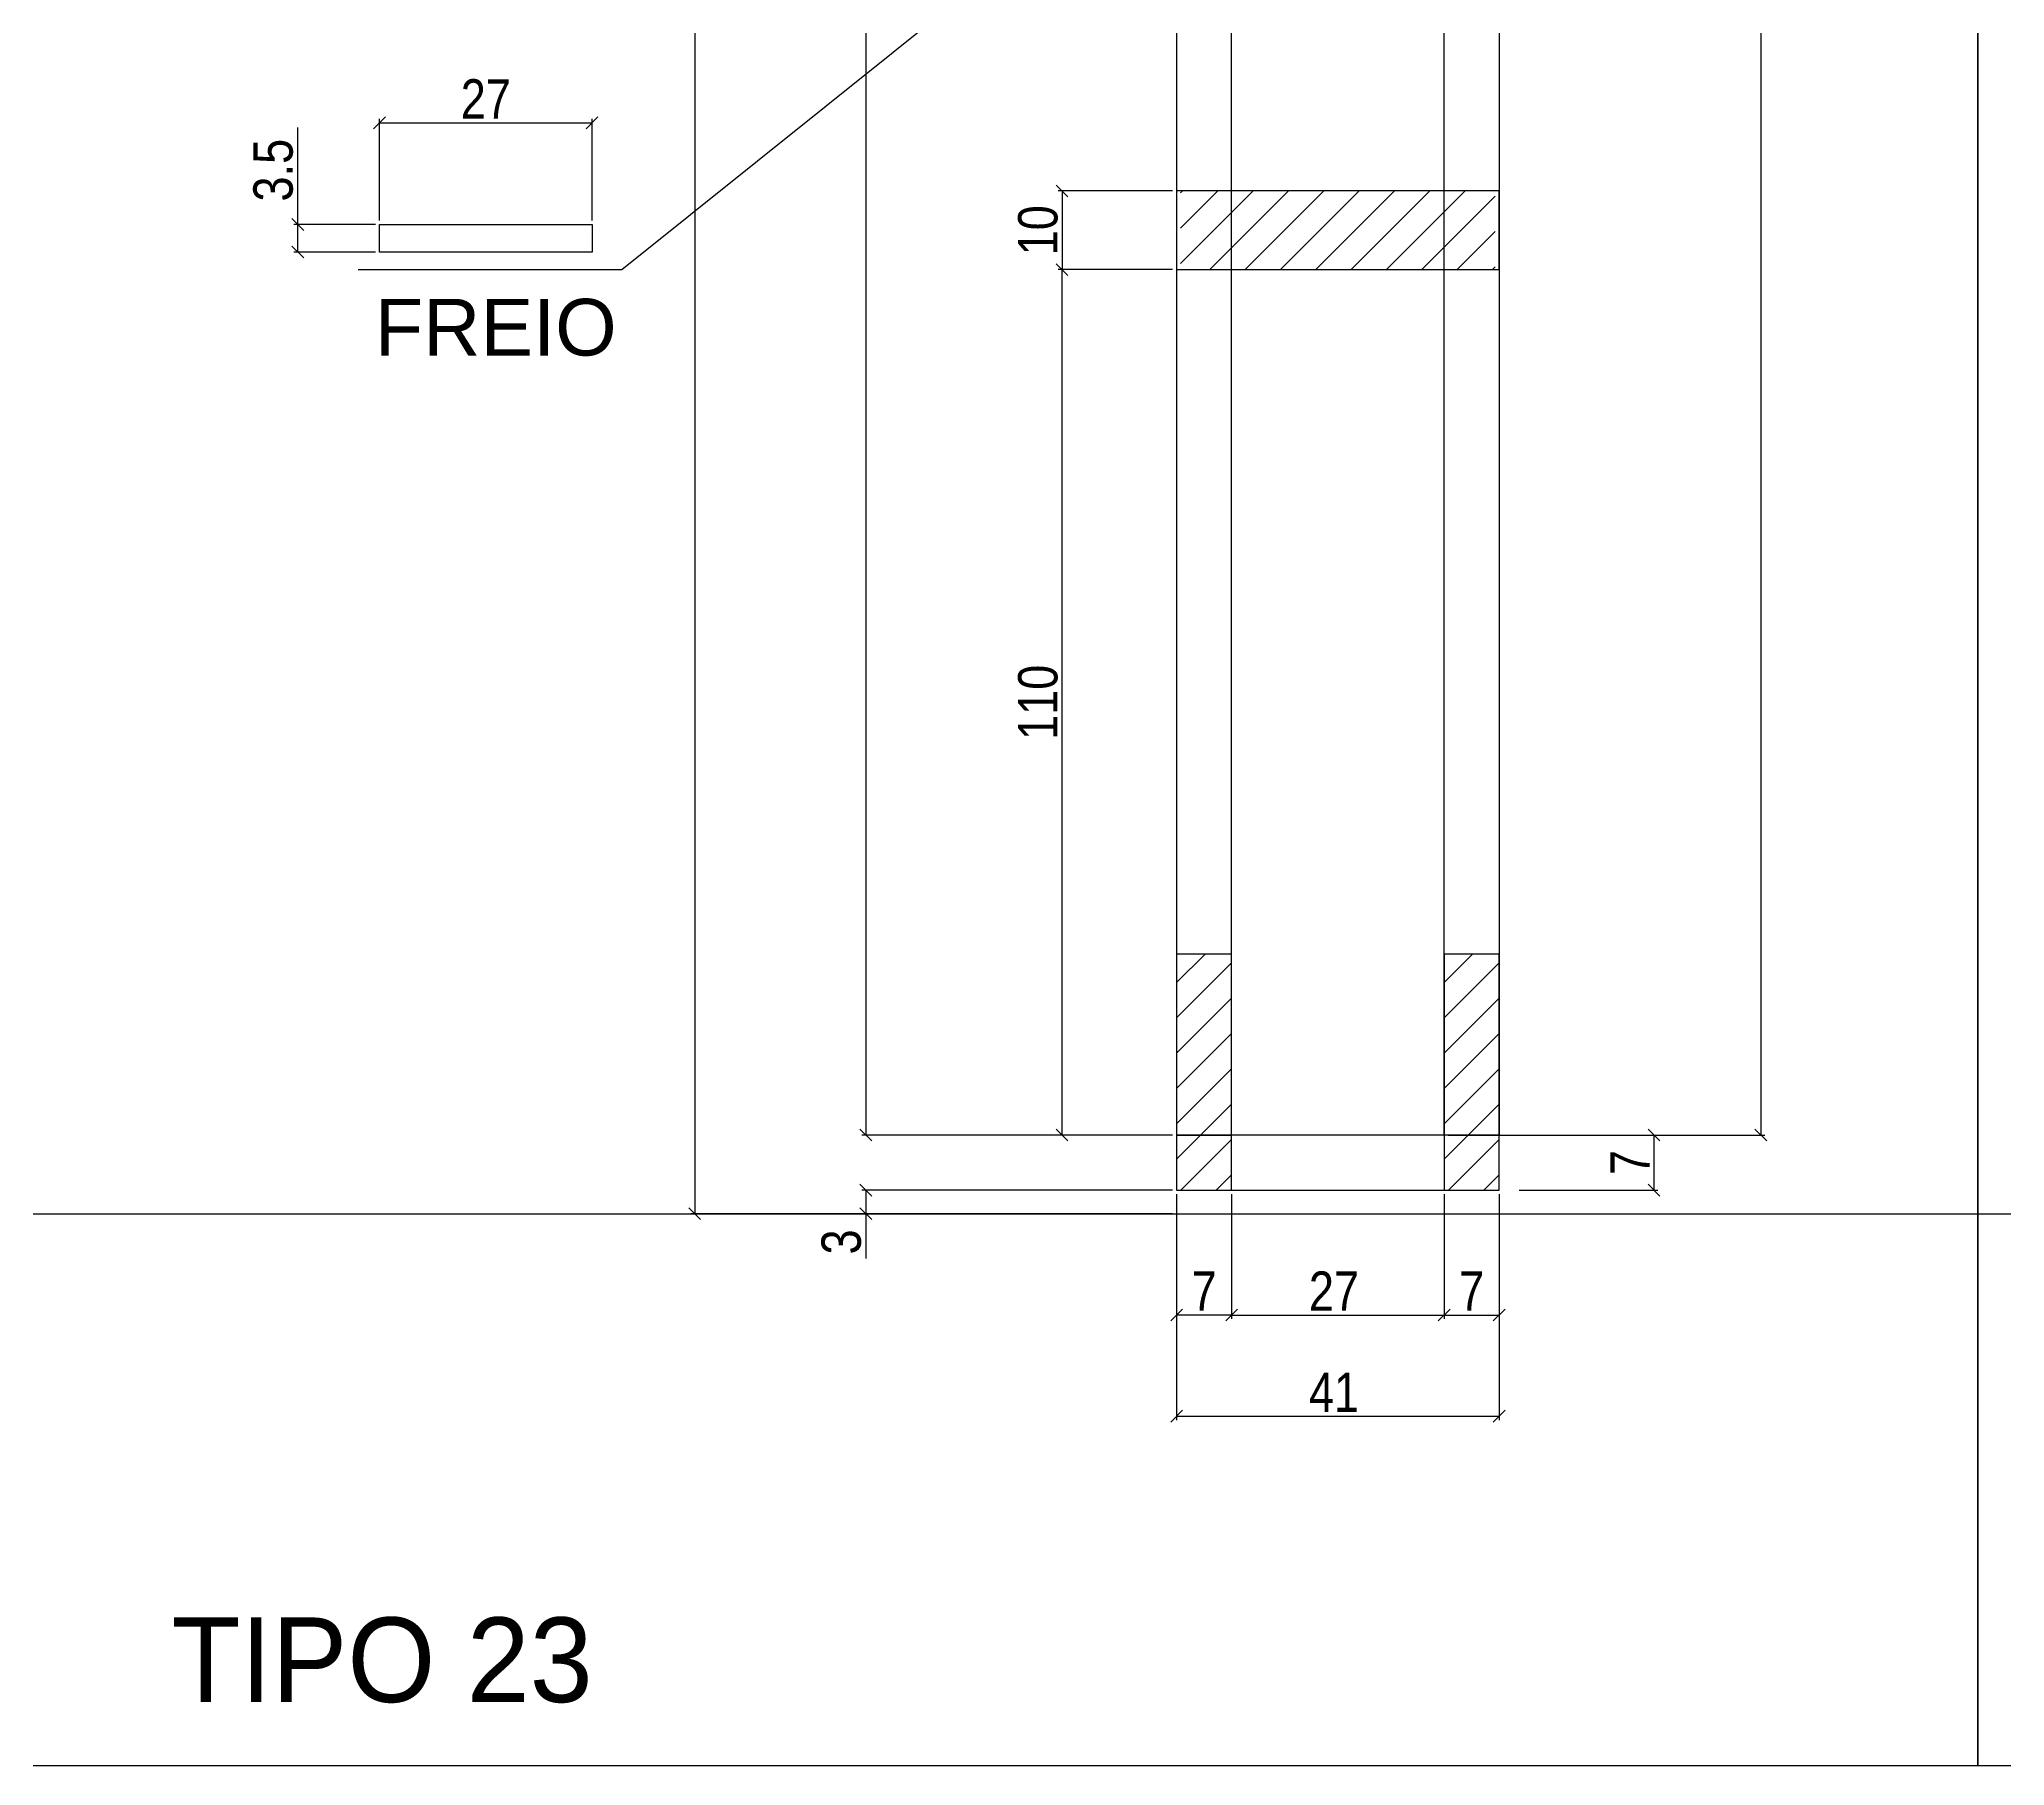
# Model space of a CAD drawing. Header units: millimetres. Extents: x -1501 to 2149, y 662 to 5627.
# Drawn here: x -456.2 to 43.3, y 2201.4 to 2640.1 of the extents above; entities that cross this region are included whole.
import ezdxf

# ---------------------------------------------------------------- set-up
doc = ezdxf.new("R2010")
doc.units = ezdxf.units.MM
for name, color, linetype in [('1', 1, 'Continuous'), ('COTA', 241, 'Continuous'), ('GARFOS OK', 3, 'Continuous'), ('Painéis', 200, 'Continuous'), ('SARR_3.5x7', 81, 'Continuous'), ('SARR_7x7', 40, 'Continuous'), ('VIGAS', 3, 'Continuous')]:
    doc.layers.add(name, color=color, linetype=linetype)
doc.styles.add('COTA TECNICA 2X', font='techl___.ttf', dxfattribs={"height": 10})
doc.styles.add('R80-50', font='arial.ttf', dxfattribs={"height": 10})
doc.styles.add('ROMAS860', font='ROMAS860.SHX', dxfattribs={"height": 8.5})
doc.dimstyles.new('SECAO', dxfattribs={"dimscale": 0.333333, "dimtxt": 5, "dimasz": 9, "dimexe": 3, "dimexo": 3, "dimgap": 3, "dimtad": 1, "dimdec": 1, "dimlfac": 0.5, "dimzin": 12, "dimdsep": 46, "dimtxsty": 'COTA TECNICA 2X', "dimblk1": 'OBLIQUE', "dimblk2": 'OBLIQUE', "dimsah": 1, "dimcen": 0.9, "dimclrd": 4, "dimclre": 4, "dimclrt": 240, "dimadec": 1, "dimazin": 3, "dimtfac": 1, "dimtdec": 1, "dimtmove": 0, "dimatfit": 3, "dimfxl": 1, "dimtolj": 1, "dimtzin": 12, "dimarcsym": 0})

# ---------------------------------------------------------------- blocks, each defined once
blk = doc.blocks.new('_Oblique')
at = {"layer": '1', "color": 0, "lineweight": -2}
blk.add_line((-0.5, -0.5), (0.5, 0.5), dxfattribs=at)
blk = doc.blocks.new('*D549')
at = {"layer": 'COTA', "color": 4, "lineweight": -2, "transparency": 16777216}
for p, q in [((-168.16, 2949.74), (-247.12, 2949.74)), ((-246.12, 2949.74), (-246.12, 2361.64)), ((-168.16, 2361.64), (-247.12, 2361.64))]:
    blk.add_line(p, q, dxfattribs=at)
at = {"layer": 'Defpoints', "color": 0, "transparency": 16777216}
for p in [(-167.16, 2949.74), (-246.12, 2361.64), (-167.16, 2361.64)]:
    blk.add_point(p, dxfattribs=at)
at = {"layer": 'COTA', "color": 4, "lineweight": -2, "transparency": 16777216, "xscale": 3, "yscale": 3, "zscale": 3}
for p, rotation in [((-246.12, 2949.74), 90), ((-246.12, 2361.64), 270)]:
    blk.add_blockref('_Oblique', p, dxfattribs=dict(at, rotation=rotation))
at = {"layer": 'COTA', "color": 240, "transparency": 16777216, "insert": (-252.22, 2655.69), "char_height": 10, "attachment_point": 5, "rotation": 90, "style": 'COTA TECNICA 2X'}
blk.add_mtext('\\A1;294', dxfattribs=at)
blk = doc.blocks.new('*D550')
at = {"layer": 'COTA', "color": 4, "lineweight": -2, "transparency": 16777216}
for p, q in [((-167.16, 2346.64), (-167.16, 2289.19)), ((-85.16, 2346.64), (-85.16, 2289.19)), ((-167.16, 2290.19), (-85.16, 2290.19))]:
    blk.add_line(p, q, dxfattribs=at)
at = {"layer": 'Defpoints', "color": 0, "transparency": 16777216}
for p in [(-167.16, 2347.64), (-85.16, 2347.64), (-85.16, 2290.19)]:
    blk.add_point(p, dxfattribs=at)
at = {"layer": 'COTA', "color": 4, "lineweight": -2, "transparency": 16777216, "xscale": 3, "yscale": 3, "zscale": 3, "rotation": 180}
blk.add_blockref('_Oblique', (-167.16, 2290.19), dxfattribs=at)
at = {"layer": 'COTA', "color": 4, "lineweight": -2, "transparency": 16777216, "xscale": 3, "yscale": 3, "zscale": 3}
blk.add_blockref('_Oblique', (-85.16, 2290.19), dxfattribs=at)
at = {"layer": 'COTA', "color": 240, "transparency": 16777216, "insert": (-127.16, 2296.26), "char_height": 10, "attachment_point": 5, "style": 'COTA TECNICA 2X'}
blk.add_mtext('\\A1;41', dxfattribs=at)
blk = doc.blocks.new('*D551')
at = {"layer": 'COTA', "color": 4, "lineweight": -2, "transparency": 16777216}
for p, q in [((-153.16, 2346.64), (-153.16, 2314.91)), ((-99.16, 2346.64), (-99.16, 2314.91)), ((-153.16, 2315.91), (-99.16, 2315.91))]:
    blk.add_line(p, q, dxfattribs=at)
at = {"layer": 'Defpoints', "color": 0, "transparency": 16777216}
for p in [(-153.16, 2347.64), (-99.16, 2347.64), (-99.16, 2315.91)]:
    blk.add_point(p, dxfattribs=at)
at = {"layer": 'COTA', "color": 4, "lineweight": -2, "transparency": 16777216, "xscale": 3, "yscale": 3, "zscale": 3, "rotation": 180}
blk.add_blockref('_Oblique', (-153.16, 2315.91), dxfattribs=at)
at = {"layer": 'COTA', "color": 4, "lineweight": -2, "transparency": 16777216, "xscale": 3, "yscale": 3, "zscale": 3}
blk.add_blockref('_Oblique', (-99.16, 2315.91), dxfattribs=at)
at = {"layer": 'COTA', "color": 240, "transparency": 16777216, "insert": (-127.16, 2321.98), "char_height": 10, "attachment_point": 5, "style": 'COTA TECNICA 2X'}
blk.add_mtext('\\A1;27', dxfattribs=at)
blk = doc.blocks.new('*D552')
at = {"layer": 'COTA', "color": 4, "lineweight": -2, "transparency": 16777216}
blk.add_line((-99.16, 2315.91), (-85.16, 2315.91), dxfattribs=at)
at = {"layer": 'Defpoints', "color": 0, "transparency": 16777216}
for p in [(-99.16, 2315.91), (-85.16, 2315.91), (-85.16, 2315.91)]:
    blk.add_point(p, dxfattribs=at)
at = {"layer": 'COTA', "color": 4, "lineweight": -2, "transparency": 16777216, "xscale": 3, "yscale": 3, "zscale": 3, "rotation": 180}
blk.add_blockref('_Oblique', (-99.16, 2315.91), dxfattribs=at)
at = {"layer": 'COTA', "color": 4, "lineweight": -2, "transparency": 16777216, "xscale": 3, "yscale": 3, "zscale": 3}
blk.add_blockref('_Oblique', (-85.16, 2315.91), dxfattribs=at)
at = {"layer": 'COTA', "color": 240, "transparency": 16777216, "insert": (-92.16, 2321.98), "char_height": 10, "attachment_point": 5, "style": 'COTA TECNICA 2X'}
blk.add_mtext('\\A1;7', dxfattribs=at)
blk = doc.blocks.new('*D553')
at = {"layer": 'COTA', "color": 4, "lineweight": -2, "transparency": 16777216}
blk.add_line((-153.16, 2315.91), (-167.16, 2315.91), dxfattribs=at)
at = {"layer": 'Defpoints', "color": 0, "transparency": 16777216}
for p in [(-167.16, 2315.91), (-167.16, 2315.91), (-153.16, 2315.91)]:
    blk.add_point(p, dxfattribs=at)
at = {"layer": 'COTA', "color": 4, "lineweight": -2, "transparency": 16777216, "xscale": 3, "yscale": 3, "zscale": 3, "rotation": 180}
blk.add_blockref('_Oblique', (-167.16, 2315.91), dxfattribs=at)
at = {"layer": 'COTA', "color": 4, "lineweight": -2, "transparency": 16777216, "xscale": 3, "yscale": 3, "zscale": 3}
blk.add_blockref('_Oblique', (-153.16, 2315.91), dxfattribs=at)
at = {"layer": 'COTA', "color": 240, "transparency": 16777216, "insert": (-160.16, 2321.98), "char_height": 10, "attachment_point": 5, "style": 'COTA TECNICA 2X'}
blk.add_mtext('\\A1;7', dxfattribs=at)
blk = doc.blocks.new('*D554')
at = {"layer": 'COTA', "color": 4, "lineweight": -2, "transparency": 16777216}
for p, q in [((-168.16, 2601.55), (-197.26, 2601.55)), ((-196.26, 2601.55), (-196.26, 2581.55)), ((-168.16, 2581.55), (-197.26, 2581.55))]:
    blk.add_line(p, q, dxfattribs=at)
at = {"layer": 'Defpoints', "color": 0, "transparency": 16777216}
for p in [(-167.16, 2601.55), (-196.26, 2581.55), (-167.16, 2581.55)]:
    blk.add_point(p, dxfattribs=at)
at = {"layer": 'COTA', "color": 4, "lineweight": -2, "transparency": 16777216, "xscale": 3, "yscale": 3, "zscale": 3}
for p, rotation in [((-196.26, 2601.55), 90), ((-196.26, 2581.55), 270)]:
    blk.add_blockref('_Oblique', p, dxfattribs=dict(at, rotation=rotation))
at = {"layer": 'COTA', "color": 240, "transparency": 16777216, "insert": (-202.36, 2591.55), "char_height": 10, "attachment_point": 5, "rotation": 90, "style": 'COTA TECNICA 2X'}
blk.add_mtext('\\A1;10', dxfattribs=at)
blk = doc.blocks.new('*D556')
at = {"layer": 'COTA', "color": 4, "lineweight": -2, "transparency": 16777216}
for p, q in [((-154.16, 2983.74), (-290.62, 2983.74)), ((-289.62, 2983.74), (-289.62, 2341.64)), ((-168.16, 2341.64), (-290.62, 2341.64))]:
    blk.add_line(p, q, dxfattribs=at)
at = {"layer": 'Defpoints', "color": 0, "transparency": 16777216}
for p in [(-153.16, 2983.74), (-289.62, 2341.64), (-167.16, 2341.64)]:
    blk.add_point(p, dxfattribs=at)
at = {"layer": 'COTA', "color": 4, "lineweight": -2, "transparency": 16777216, "xscale": 3, "yscale": 3, "zscale": 3}
for p, rotation in [((-289.62, 2983.74), 90), ((-289.62, 2341.64), 270)]:
    blk.add_blockref('_Oblique', p, dxfattribs=dict(at, rotation=rotation))
at = {"layer": 'COTA', "color": 240, "transparency": 16777216, "insert": (-295.84, 2662.69), "char_height": 10, "attachment_point": 5, "rotation": 90, "style": 'COTA TECNICA 2X'}
blk.add_mtext('\\A1;321', dxfattribs=at)
blk = doc.blocks.new('*D557')
at = {"layer": 'COTA', "color": 4, "lineweight": -2, "transparency": 16777216}
for p, q in [((-168.16, 2347.64), (-247.12, 2347.64)), ((-246.12, 2347.64), (-246.12, 2341.64)), ((-168.16, 2341.64), (-247.12, 2341.64)), ((-246.12, 2341.64), (-246.12, 2330.31))]:
    blk.add_line(p, q, dxfattribs=at)
at = {"layer": 'Defpoints', "color": 0, "transparency": 16777216}
for p in [(-167.16, 2347.64), (-246.12, 2341.64), (-167.16, 2341.64)]:
    blk.add_point(p, dxfattribs=at)
at = {"layer": 'COTA', "color": 4, "lineweight": -2, "transparency": 16777216, "xscale": 3, "yscale": 3, "zscale": 3}
for p, rotation in [((-246.12, 2347.64), 90), ((-246.12, 2341.64), 270)]:
    blk.add_blockref('_Oblique', p, dxfattribs=dict(at, rotation=rotation))
at = {"layer": 'COTA', "color": 240, "transparency": 16777216, "insert": (-252.34, 2334.48), "char_height": 10, "attachment_point": 5, "rotation": 90, "style": 'COTA TECNICA 2X'}
blk.add_mtext('\\A1;3', dxfattribs=at)
blk = doc.blocks.new('*D560')
at = {"layer": 'COTA', "color": 4, "lineweight": -2, "transparency": 16777216}
for p, q in [((-168.16, 2581.55), (-197.26, 2581.55)), ((-196.26, 2361.64), (-196.26, 2581.55)), ((-169.16, 2361.64), (-197.26, 2361.64))]:
    blk.add_line(p, q, dxfattribs=at)
at = {"layer": 'Defpoints', "color": 0, "transparency": 16777216}
for p in [(-196.26, 2581.55), (-167.16, 2581.55), (-168.16, 2361.64)]:
    blk.add_point(p, dxfattribs=at)
at = {"layer": 'COTA', "color": 4, "lineweight": -2, "transparency": 16777216, "xscale": 3, "yscale": 3, "zscale": 3}
for p, rotation in [((-196.26, 2581.55), 90), ((-196.26, 2361.64), 270)]:
    blk.add_blockref('_Oblique', p, dxfattribs=dict(at, rotation=rotation))
at = {"layer": 'COTA', "color": 240, "transparency": 16777216, "insert": (-202.36, 2471.6), "char_height": 10, "attachment_point": 5, "rotation": 90, "style": 'COTA TECNICA 2X'}
blk.add_mtext('\\A1;110', dxfattribs=at)
blk = doc.blocks.new('*D562')
at = {"layer": 'COTA', "color": 4, "lineweight": -2, "transparency": 16777216}
for p, q in [((-83.16, 2949.71), (-17.68, 2949.71)), ((-18.68, 2949.71), (-18.68, 2361.64)), ((-83.16, 2361.64), (-17.68, 2361.64))]:
    blk.add_line(p, q, dxfattribs=at)
at = {"layer": 'Defpoints', "color": 0, "transparency": 16777216}
for p in [(-84.16, 2949.71), (-84.16, 2361.64), (-18.68, 2361.64)]:
    blk.add_point(p, dxfattribs=at)
at = {"layer": 'COTA', "color": 4, "lineweight": -2, "transparency": 16777216, "xscale": 3, "yscale": 3, "zscale": 3}
for p, rotation in [((-18.68, 2949.71), 90), ((-18.68, 2361.64), 270)]:
    blk.add_blockref('_Oblique', p, dxfattribs=dict(at, rotation=rotation))
at = {"layer": 'COTA', "color": 240, "transparency": 16777216, "insert": (-24.79, 2655.68), "char_height": 10, "attachment_point": 5, "rotation": 90, "style": 'COTA TECNICA 2X'}
blk.add_mtext('\\A1;294', dxfattribs=at)
blk = doc.blocks.new('*D563')
at = {"layer": 'COTA', "color": 4, "lineweight": -2, "transparency": 16777216}
for p, q in [((-98.16, 2361.64), (-44.83, 2361.64)), ((-45.83, 2361.64), (-45.83, 2347.64)), ((-80.1, 2347.64), (-44.83, 2347.64))]:
    blk.add_line(p, q, dxfattribs=at)
at = {"layer": 'Defpoints', "color": 0, "transparency": 16777216}
for p in [(-99.16, 2361.64), (-81.1, 2347.64), (-45.83, 2347.64)]:
    blk.add_point(p, dxfattribs=at)
at = {"layer": 'COTA', "color": 4, "lineweight": -2, "transparency": 16777216, "xscale": 3, "yscale": 3, "zscale": 3}
for p, rotation in [((-45.83, 2361.64), 90), ((-45.83, 2347.64), 270)]:
    blk.add_blockref('_Oblique', p, dxfattribs=dict(at, rotation=rotation))
at = {"layer": 'COTA', "color": 240, "transparency": 16777216, "insert": (-51.91, 2354.64), "char_height": 10, "attachment_point": 5, "rotation": 90, "style": 'COTA TECNICA 2X'}
blk.add_mtext('\\A1;7', dxfattribs=at)
blk = doc.blocks.new('*D565')
at = {"layer": 'COTA', "color": 4, "lineweight": -2, "transparency": 16777216}
for p, q in [((-390.5, 2593.02), (-390.5, 2617.63)), ((-370.72, 2593.02), (-391.5, 2593.02)), ((-390.5, 2586.02), (-390.5, 2593.02)), ((-370.72, 2586.02), (-391.5, 2586.02))]:
    blk.add_line(p, q, dxfattribs=at)
at = {"layer": 'Defpoints', "color": 0, "transparency": 16777216}
for p in [(-390.5, 2593.02), (-369.72, 2593.02), (-369.72, 2586.02)]:
    blk.add_point(p, dxfattribs=at)
at = {"layer": 'COTA', "color": 4, "lineweight": -2, "transparency": 16777216, "xscale": 3, "yscale": 3, "zscale": 3}
for p, rotation in [((-390.5, 2593.02), 90), ((-390.5, 2586.02), 270)]:
    blk.add_blockref('_Oblique', p, dxfattribs=dict(at, rotation=rotation))
at = {"layer": 'COTA', "color": 240, "transparency": 16777216, "insert": (-396.72, 2606.82), "char_height": 10, "attachment_point": 5, "rotation": 90, "style": 'COTA TECNICA 2X'}
blk.add_mtext('\\A1;3.5', dxfattribs=at)
blk = doc.blocks.new('*D640')
at = {"layer": 'COTA', "color": 4, "lineweight": -2, "transparency": 16777216}
for p, q in [((-369.72, 2594.02), (-369.72, 2619.86)), ((-369.72, 2618.86), (-315.72, 2618.86)), ((-315.72, 2594.02), (-315.72, 2619.86))]:
    blk.add_line(p, q, dxfattribs=at)
at = {"layer": 'Defpoints', "color": 0, "transparency": 16777216}
for p in [(-315.72, 2618.86), (-369.72, 2593.02), (-315.72, 2593.02)]:
    blk.add_point(p, dxfattribs=at)
at = {"layer": 'COTA', "color": 4, "lineweight": -2, "transparency": 16777216, "xscale": 3, "yscale": 3, "zscale": 3, "rotation": 180}
blk.add_blockref('_Oblique', (-369.72, 2618.86), dxfattribs=at)
at = {"layer": 'COTA', "color": 4, "lineweight": -2, "transparency": 16777216, "xscale": 3, "yscale": 3, "zscale": 3}
blk.add_blockref('_Oblique', (-315.72, 2618.86), dxfattribs=at)
at = {"layer": 'COTA', "color": 240, "transparency": 16777216, "insert": (-342.72, 2624.93), "char_height": 10, "attachment_point": 5, "style": 'COTA TECNICA 2X'}
blk.add_mtext('\\A1;27', dxfattribs=at)

msp = doc.modelspace()

# ---------------------------------------------------------------- hatches: boundary and pattern name
at = {"layer": 'COTA'}
h = msp.add_hatch(dxfattribs=at)
h.set_pattern_fill('ANSI31', color=256, scale=2, style=0)
h.set_pattern_definition([(45, (-26294.763, -194691.2387), (-4.49012806, 4.49012806), [])])
h.paths.add_polyline_path([(-86.16, 2601.55), (-166.16, 2601.55), (-166.16, 2581.55), (-86.16, 2581.55)])
h = msp.add_hatch(dxfattribs=at)
h.set_pattern_fill('ANSI31', color=256, scale=2, style=0)
h.set_pattern_definition([(45, (-20011.378, -3461.547), (-4.490128, 4.490128), [])])
h.paths.add_polyline_path([(-167.16, 2347.64), (-153.16, 2347.64), (-153.16, 2407.64), (-167.16, 2407.64)])
h = msp.add_hatch(dxfattribs=at)
h.set_pattern_fill('ANSI31', color=256, scale=2, style=0)
h.set_pattern_definition([(45, (-19943.378, -3461.547), (-4.490128, 4.490128), [])])
h.paths.add_polyline_path([(-99.16, 2347.64), (-85.16, 2347.64), (-85.16, 2407.64), (-99.16, 2407.64)])

# ---------------------------------------------------------------- linework, layer by layer
at = {"linetype": 'Continuous'}
msp.add_lwpolyline([(-145.16, 2347.64), (-85.16, 2347.64), (-85.16, 2361.64), (-167.16, 2361.64), (-167.16, 2347.64), (-145.16, 2347.64)], dxfattribs=at)
at = {"layer": 'COTA', "color": 1}
for p, q in [((-462.99, 2341.64), (36.51, 2341.64)), ((36.51, 2341.64), (536.01, 2341.64))]:
    msp.add_line(p, q, dxfattribs=at)
at = {"layer": 'GARFOS OK', "color": 3}
for p, q in [((-153.16, 2705.69), (-308.11, 2581.49)), ((-308.11, 2581.49), (-375.14, 2581.49))]:
    msp.add_line(p, q, dxfattribs=at)
at = {"layer": 'Painéis'}
msp.add_lwpolyline([(-167.16, 2581.55), (-85.16, 2581.55), (-85.16, 2601.55), (-167.16, 2601.55), (-167.16, 2581.55)], dxfattribs=at)
for points in [[(-167.16, 2347.64), (-153.16, 2347.64), (-153.16, 2407.64), (-167.16, 2407.64)], [(-99.16, 2347.64), (-85.16, 2347.64), (-85.16, 2407.64), (-99.16, 2407.64)]]:
    msp.add_lwpolyline(points, close=True, dxfattribs=at)
at = {"layer": 'SARR_3.5x7', "linetype": 'Continuous'}
msp.add_lwpolyline([(-369.72, 2593.02), (-315.72, 2593.02), (-315.72, 2586.02), (-369.72, 2586.02)], close=True, dxfattribs=at)
at = {"layer": 'SARR_7x7', "linetype": 'Continuous'}
for points in [[(-167.16, 2361.64), (-153.16, 2361.64), (-153.16, 2949.74), (-167.16, 2949.74)], [(-85.16, 2361.64), (-99.16, 2361.64), (-99.16, 2949.71), (-85.16, 2949.71)]]:
    msp.add_lwpolyline(points, close=True, dxfattribs=at)
at = {"layer": 'VIGAS'}
for points in [[(36.51, 2201.39), (-462.99, 2201.39), (-462.99, 3051.82), (36.51, 3051.82)], [(536.01, 2201.39), (36.51, 2201.39), (36.51, 3051.82), (536.01, 3051.82)]]:
    msp.add_lwpolyline(points, close=True, dxfattribs=at)

# ---------------------------------------------------------------- texts
at = {"layer": 'COTA', "color": 7, "style": 'ROMAS860'}
msp.add_text('TIPO 23', height=21.505, dxfattribs=at).set_placement((-422.64, 2217.55))
at = {"layer": 'VIGAS', "color": 7, "insert": (-370.91, 2574.12), "char_height": 14.4, "attachment_point": 1, "style": 'R80-50'}
msp.add_mtext_dynamic_manual_height_columns('FREIO', width=162.221, gutter_width=50, heights=[0], dxfattribs=at)

# ---------------------------------------------------------------- dimensions: what is measured, and where the dimension line sits
at = {"layer": 'COTA', "color": 3}
for base, p1, p2, picture, middle in [((-289.6229, 2341.6437), (-153.1596, 2983.7369), (-167.1596, 2341.6437), '*D556', (-295.8422, 2662.6903)), ((-246.1195, 2361.6437), (-167.1596, 2949.7369), (-167.1596, 2361.6437), '*D549', (-252.2218, 2655.6903)), ((-18.68, 2361.64), (-84.16, 2949.71), (-84.16, 2361.64), '*D562', (-24.79, 2655.68)), ((-390.5, 2593.02), (-369.72, 2586.02), (-369.72, 2593.02), '*D565', (-396.72, 2606.82)), ((-196.26, 2581.55), (-167.16, 2601.55), (-167.16, 2581.55), '*D554', (-202.36, 2591.55)), ((-196.26, 2581.55), (-168.16, 2361.64), (-167.16, 2581.55), '*D560', (-202.36, 2471.6)), ((-45.83, 2347.64), (-99.16, 2361.64), (-81.1, 2347.64), '*D563', (-51.91, 2354.64)), ((-246.12, 2341.64), (-167.16, 2347.64), (-167.16, 2341.64), '*D557', (-252.34, 2334.48))]:
    dim = msp.add_linear_dim(base=base, p1=p1, p2=p2, angle=90, dimstyle='SECAO', dxfattribs=at)
    dim.commit()
    dim.dimension.update_dxf_attribs({"geometry": picture, "text_midpoint": middle})
for base, p1, p2, picture, middle in [((-315.72, 2618.86), (-369.72, 2593.02), (-315.72, 2593.02), '*D640', (-342.72, 2624.93)), ((-167.16, 2315.91), (-153.16, 2315.91), (-167.16, 2315.91), '*D553', (-160.16, 2321.98))]:
    dim = msp.add_linear_dim(base=base, p1=p1, p2=p2, dimstyle='SECAO', dxfattribs=at)
    dim.commit()
    dim.dimension.update_dxf_attribs({"geometry": picture, "text_midpoint": middle})
for base, p1, p2, picture, middle in [((-85.16, 2290.19), (-167.16, 2347.64), (-85.16, 2347.64), '*D550', (-127.16, 2290.19)), ((-99.16, 2315.91), (-153.16, 2347.64), (-99.16, 2347.64), '*D551', (-127.16, 2315.91)), ((-85.16, 2315.91), (-99.16, 2315.91), (-85.16, 2315.91), '*D552', (-92.16, 2315.91))]:
    dim = msp.add_linear_dim(base=base, p1=p1, p2=p2, dimstyle='SECAO', dxfattribs=at)
    dim.commit()
    dim.dimension.update_dxf_attribs({"geometry": picture, "text_midpoint": middle, "dimtype": 160})

doc.saveas('drawing.dxf')
